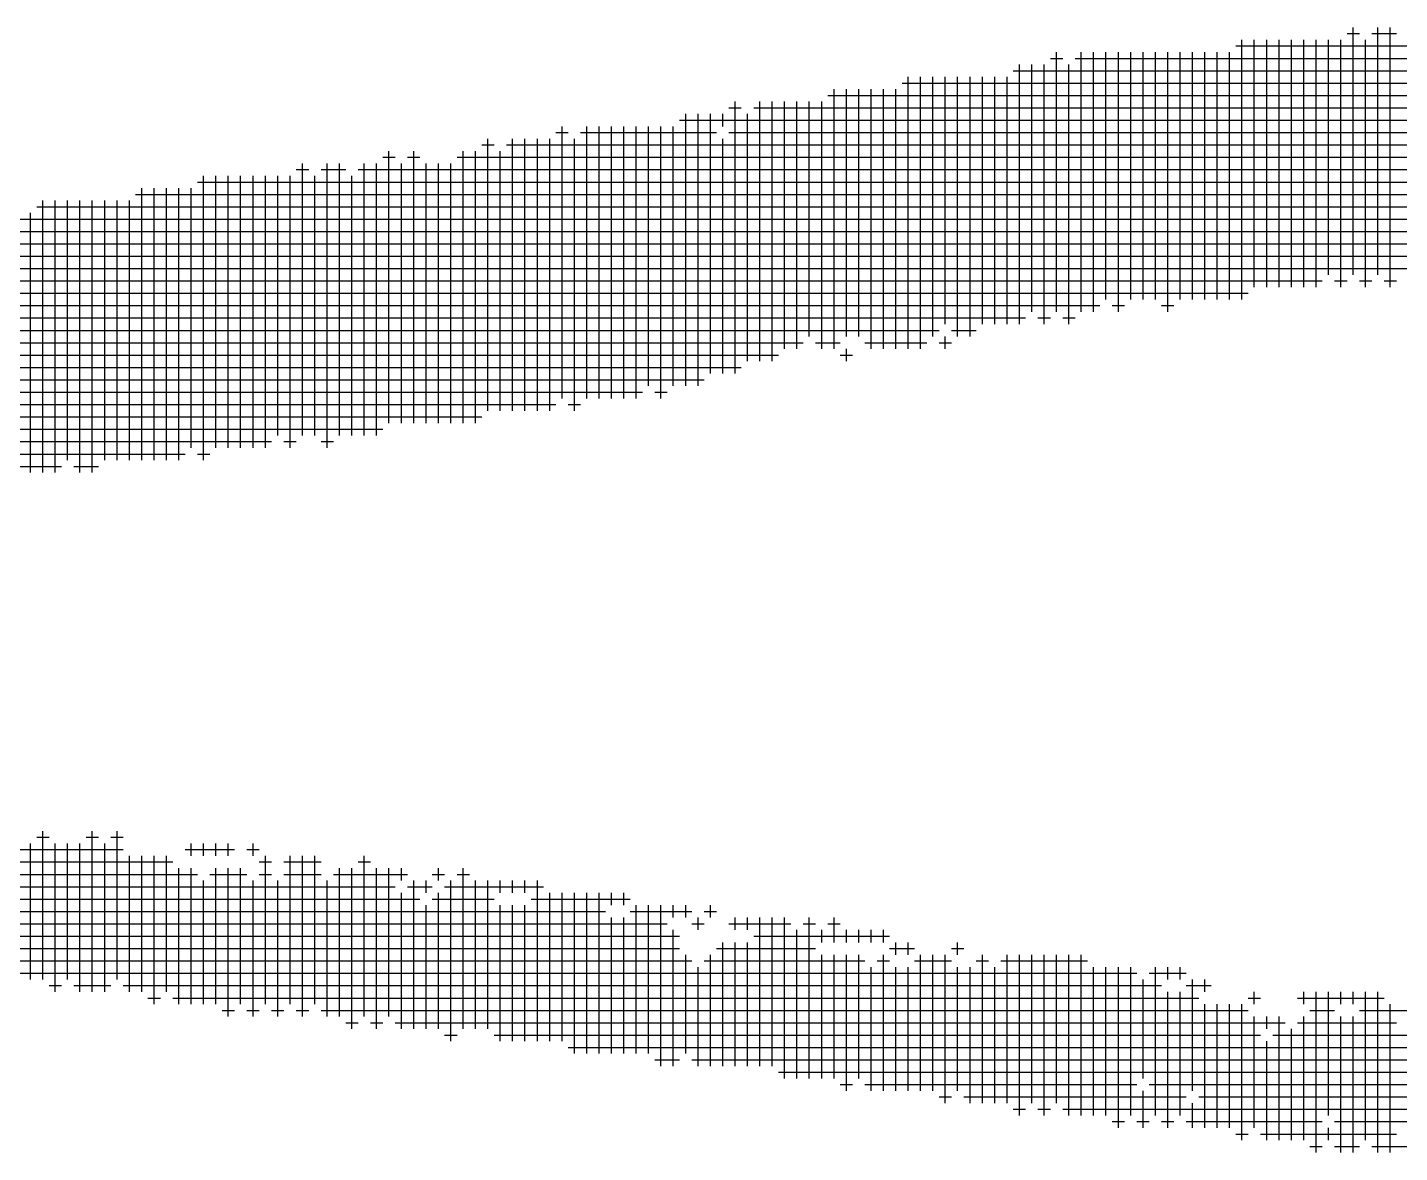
# Model space of a CAD drawing. Header units: feet. Extents: x 778950 to 1031250, y -253464 to -75264.
# Drawn here: x 937837.5 to 938152.2, y -245329.7 to -245071.7 of the extents above; entities that cross this region are included whole.
import ezdxf

# ---------------------------------------------------------------- set-up
doc = ezdxf.new("R2010")
doc.units = ezdxf.units.FT
doc.header["$LTSCALE"] = 3000
doc.header["$MEASUREMENT"] = 0
doc.layers.add('CX-MISC', color=2, linetype='CONTINUOUS')

msp = doc.modelspace()

# ---------------------------------------------------------------- linework, layer by layer
at = {"layer": 'CX-MISC'}
for p, q in [((938140.19, -245073.16, 7362.78), (938143.02, -245073.16, 7362.78)), ((938141.6, -245128.44, 7362.78), (938141.6, -245071.74, 7362.78)), ((938145.86, -245073.16, 7362.78), (938151.53, -245073.16, 7362.78)), ((938147.27, -245128.44, 7362.78), (938147.27, -245071.74, 7362.78)), ((938150.11, -245131.27, 7362.78), (938150.11, -245071.74, 7362.78)), ((938114.67, -245075.99, 7362.78), (938571.11, -245075.99, 7362.78)), ((938116.09, -245134.11, 7362.78), (938116.09, -245074.57, 7362.78)), ((938118.92, -245131.27, 7362.78), (938118.92, -245074.57, 7362.78)), ((938121.76, -245131.27, 7362.78), (938121.76, -245074.57, 7362.78)), ((938124.59, -245131.27, 7362.78), (938124.59, -245074.57, 7362.78)), ((938127.43, -245131.27, 7362.78), (938127.43, -245074.57, 7362.78)), ((938130.26, -245131.27, 7362.78), (938130.26, -245074.57, 7362.78)), ((938133.1, -245131.27, 7362.78), (938133.1, -245074.57, 7362.78)), ((938135.93, -245128.44, 7362.78), (938135.93, -245074.57, 7362.78)), ((938138.77, -245131.27, 7362.78), (938138.77, -245074.57, 7362.78)), ((938144.44, -245131.27, 7362.78), (938144.44, -245074.57, 7362.78)), ((938072.15, -245078.83, 7362.78), (938074.98, -245078.83, 7362.78)), ((938073.56, -245136.94, 7362.78), (938073.56, -245077.41, 7362.78)), ((938077.82, -245078.83, 7362.78), (938571.11, -245078.83, 7362.78)), ((938079.23, -245136.94, 7362.78), (938079.23, -245077.41, 7362.78)), ((938082.07, -245136.94, 7362.78), (938082.07, -245077.41, 7362.78)), ((938084.9, -245134.11, 7362.78), (938084.9, -245077.41, 7362.78)), ((938087.74, -245136.94, 7362.78), (938087.74, -245077.41, 7362.78)), ((938090.57, -245134.11, 7362.78), (938090.57, -245077.41, 7362.78)), ((938093.41, -245134.11, 7362.78), (938093.41, -245077.41, 7362.78)), ((938096.24, -245134.11, 7362.78), (938096.24, -245077.41, 7362.78)), ((938099.08, -245136.94, 7362.78), (938099.08, -245077.41, 7362.78)), ((938101.91, -245134.11, 7362.78), (938101.91, -245077.41, 7362.78)), ((938104.75, -245134.11, 7362.78), (938104.75, -245077.41, 7362.78)), ((938107.58, -245134.11, 7362.78), (938107.58, -245077.41, 7362.78)), ((938110.42, -245134.11, 7362.78), (938110.42, -245077.41, 7362.78)), ((938113.25, -245134.11, 7362.78), (938113.25, -245077.41, 7362.78)), ((938063.64, -245081.66, 7362.78), (938554.1, -245081.66, 7362.78)), ((938065.06, -245139.78, 7362.78), (938065.06, -245080.24, 7362.78)), ((938067.89, -245136.94, 7362.78), (938067.89, -245080.24, 7362.78)), ((938070.73, -245139.78, 7362.78), (938070.73, -245080.24, 7362.78)), ((938076.4, -245139.78, 7362.78), (938076.4, -245080.24, 7362.78)), ((938022.53, -245145.45, 7362.78), (938022.53, -245085.91, 7362.78)), ((938025.37, -245142.61, 7362.78), (938025.37, -245085.91, 7362.78)), ((938028.2, -245142.61, 7362.78), (938028.2, -245085.91, 7362.78)), ((938031.04, -245145.45, 7362.78), (938031.04, -245085.91, 7362.78)), ((938033.87, -245145.45, 7362.78), (938033.87, -245085.91, 7362.78)), ((938036.71, -245145.45, 7362.78), (938036.71, -245085.91, 7362.78)), ((938038.13, -245084.5, 7362.78), (938531.42, -245084.5, 7362.78)), ((938039.54, -245145.45, 7362.78), (938039.54, -245083.08, 7362.78)), ((938042.38, -245145.45, 7362.78), (938042.38, -245083.08, 7362.78)), ((938045.21, -245142.61, 7362.78), (938045.21, -245083.08, 7362.78)), ((938048.05, -245139.78, 7362.78), (938048.05, -245083.08, 7362.78)), ((938050.88, -245142.61, 7362.78), (938050.88, -245083.08, 7362.78)), ((938053.72, -245142.61, 7362.78), (938053.72, -245083.08, 7362.78)), ((938056.55, -245139.78, 7362.78), (938056.55, -245083.08, 7362.78)), ((938059.39, -245139.78, 7362.78), (938059.39, -245083.08, 7362.78)), ((938062.22, -245139.78, 7362.78), (938062.22, -245083.08, 7362.78)), ((937999.85, -245151.12, 7362.78), (937999.85, -245088.75, 7362.78)), ((938005.52, -245148.28, 7362.78), (938005.52, -245088.75, 7362.78)), ((938008.36, -245148.28, 7362.78), (938008.36, -245088.75, 7362.78)), ((938011.19, -245145.45, 7362.78), (938011.19, -245088.75, 7362.78)), ((938014.03, -245145.45, 7362.78), (938014.03, -245088.75, 7362.78)), ((938016.86, -245142.61, 7362.78), (938016.86, -245088.75, 7362.78)), ((938019.7, -245145.45, 7362.78), (938019.7, -245088.75, 7362.78)), ((938021.12, -245087.33, 7362.78), (938497.4, -245087.33, 7362.78)), ((937988.51, -245153.95, 7362.78), (937988.51, -245091.58, 7362.78)), ((937991.35, -245153.95, 7362.78), (937991.35, -245091.58, 7362.78)), ((937994.18, -245151.12, 7362.78), (937994.18, -245091.58, 7362.78)), ((937997.02, -245094.42, 7362.78), (937997.02, -245091.58, 7362.78)), ((937998.44, -245090.17, 7362.78), (938001.27, -245090.17, 7362.78)), ((938002.69, -245148.28, 7362.78), (938002.69, -245091.58, 7362.78)), ((938004.11, -245090.17, 7362.78), (938457.71, -245090.17, 7362.78)), ((937960.16, -245156.79, 7362.78), (937960.16, -245094.42, 7362.78)), ((937965.83, -245156.79, 7362.78), (937965.83, -245094.42, 7362.78)), ((937968.67, -245156.79, 7362.78), (937968.67, -245094.42, 7362.78)), ((937971.5, -245156.79, 7362.78), (937971.5, -245094.42, 7362.78)), ((937974.34, -245156.79, 7362.78), (937974.34, -245094.42, 7362.78)), ((937977.17, -245156.79, 7362.78), (937977.17, -245094.42, 7362.78)), ((937980.01, -245153.95, 7362.78), (937980.01, -245094.42, 7362.78)), ((937982.84, -245156.79, 7362.78), (937982.84, -245094.42, 7362.78)), ((937985.68, -245153.95, 7362.78), (937985.68, -245094.42, 7362.78)), ((937987.1, -245093, 7362.78), (938457.71, -245093, 7362.78)), ((937941.74, -245098.67, 7362.78), (937944.57, -245098.67, 7362.78)), ((937943.15, -245159.62, 7362.78), (937943.15, -245097.25, 7362.78)), ((937947.41, -245098.67, 7362.78), (938412.35, -245098.67, 7362.78)), ((937948.82, -245159.62, 7362.78), (937948.82, -245097.25, 7362.78)), ((937951.66, -245159.62, 7362.78), (937951.66, -245097.25, 7362.78)), ((937954.49, -245159.62, 7362.78), (937954.49, -245097.25, 7362.78)), ((937957.33, -245159.62, 7362.78), (937957.33, -245097.25, 7362.78)), ((937958.75, -245095.84, 7362.78), (937961.58, -245095.84, 7362.78)), ((937963, -245159.62, 7362.78), (937963, -245097.25, 7362.78)), ((937964.42, -245095.84, 7362.78), (937995.6, -245095.84, 7362.78)), ((937997.02, -245151.12, 7362.78), (937997.02, -245097.25, 7362.78)), ((937998.44, -245095.84, 7362.78), (938435.03, -245095.84, 7362.78)), ((937919.06, -245101.51, 7362.78), (937921.89, -245101.51, 7362.78)), ((937920.47, -245162.46, 7362.78), (937920.47, -245100.09, 7362.78)), ((937924.73, -245101.51, 7362.78), (937927.56, -245101.51, 7362.78)), ((937926.14, -245162.46, 7362.78), (937926.14, -245100.09, 7362.78)), ((937936.07, -245101.51, 7362.78), (938384, -245101.51, 7362.78)), ((937937.48, -245162.46, 7362.78), (937937.48, -245100.09, 7362.78)), ((937940.32, -245162.46, 7362.78), (937940.32, -245100.09, 7362.78)), ((937945.99, -245159.62, 7362.78), (937945.99, -245100.09, 7362.78)), ((937899.21, -245104.34, 7362.78), (937902.05, -245104.34, 7362.78)), ((937900.63, -245165.29, 7362.78), (937900.63, -245102.92, 7362.78)), ((937904.88, -245104.34, 7362.78), (937910.55, -245104.34, 7362.78)), ((937906.3, -245168.13, 7362.78), (937906.3, -245102.92, 7362.78)), ((937909.13, -245165.29, 7362.78), (937909.13, -245102.92, 7362.78)), ((937913.39, -245104.34, 7362.78), (938372.66, -245104.34, 7362.78)), ((937914.8, -245165.29, 7362.78), (937914.8, -245102.92, 7362.78)), ((937917.64, -245165.29, 7362.78), (937917.64, -245102.92, 7362.78)), ((937923.31, -245162.46, 7362.78), (937923.31, -245102.92, 7362.78)), ((937928.98, -245162.46, 7362.78), (937928.98, -245102.92, 7362.78)), ((937931.81, -245162.46, 7362.78), (937931.81, -245102.92, 7362.78)), ((937934.65, -245162.46, 7362.78), (937934.65, -245102.92, 7362.78)), ((937876.53, -245107.18, 7362.78), (938355.65, -245107.18, 7362.78)), ((937877.95, -245170.96, 7362.78), (937877.95, -245105.76, 7362.78)), ((937880.78, -245168.13, 7362.78), (937880.78, -245105.76, 7362.78)), ((937883.62, -245168.13, 7362.78), (937883.62, -245105.76, 7362.78)), ((937886.45, -245168.13, 7362.78), (937886.45, -245105.76, 7362.78)), ((937889.29, -245168.13, 7362.78), (937889.29, -245105.76, 7362.78)), ((937892.12, -245168.13, 7362.78), (937892.12, -245105.76, 7362.78)), ((937894.96, -245165.29, 7362.78), (937894.96, -245105.76, 7362.78)), ((937897.79, -245168.13, 7362.78), (937897.79, -245105.76, 7362.78)), ((937903.46, -245165.29, 7362.78), (937903.46, -245105.76, 7362.78)), ((937911.97, -245165.29, 7362.78), (937911.97, -245105.76, 7362.78)), ((937862.36, -245110.01, 7362.78), (938344.31, -245110.01, 7362.78)), ((937863.77, -245170.96, 7362.78), (937863.77, -245108.59, 7362.78)), ((937866.61, -245170.96, 7362.78), (937866.61, -245108.59, 7362.78)), ((937869.44, -245170.96, 7362.78), (937869.44, -245108.59, 7362.78)), ((937872.28, -245170.96, 7362.78), (937872.28, -245108.59, 7362.78)), ((937875.11, -245168.13, 7362.78), (937875.11, -245108.59, 7362.78)), ((937838.26, -245173.8, 7362.78), (937838.26, -245114.26, 7362.78)), ((937839.68, -245112.85, 7362.78), (938310.29, -245112.85, 7362.78)), ((937841.09, -245173.8, 7362.78), (937841.09, -245111.43, 7362.78)), ((937843.93, -245173.8, 7362.78), (937843.93, -245111.43, 7362.78)), ((937846.76, -245170.96, 7362.78), (937846.76, -245111.43, 7362.78)), ((937849.6, -245173.8, 7362.78), (937849.6, -245111.43, 7362.78)), ((937852.43, -245173.8, 7362.78), (937852.43, -245111.43, 7362.78)), ((937855.27, -245170.96, 7362.78), (937855.27, -245111.43, 7362.78)), ((937858.1, -245170.96, 7362.78), (937858.1, -245111.43, 7362.78)), ((937860.94, -245170.96, 7362.78), (937860.94, -245111.43, 7362.78)), ((937822.67, -245115.68, 7362.78), (938270.6, -245115.68, 7362.78)), ((937743.29, -245118.52, 7362.78), (938259.26, -245118.52, 7362.78)), ((937740.45, -245121.35, 7362.78), (938236.58, -245121.35, 7362.78)), ((937734.78, -245127.02, 7362.78), (938168.54, -245127.02, 7362.78)), ((937737.62, -245124.19, 7362.78), (938199.72, -245124.19, 7362.78)), ((937709.27, -245129.86, 7362.78), (938134.52, -245129.86, 7362.78)), ((938137.35, -245129.86, 7362.78), (938140.19, -245129.86, 7362.78)), ((938143.02, -245129.86, 7362.78), (938145.86, -245129.86, 7362.78)), ((938148.69, -245129.86, 7362.78), (938151.53, -245129.86, 7362.78)), ((937695.09, -245132.69, 7362.78), (938117.51, -245132.69, 7362.78)), ((937680.92, -245135.53, 7362.78), (938083.49, -245135.53, 7362.78)), ((938086.32, -245135.53, 7362.78), (938089.16, -245135.53, 7362.78)), ((938097.66, -245135.53, 7362.78), (938100.5, -245135.53, 7362.78)), ((937649.73, -245138.36, 7362.78), (938066.48, -245138.36, 7362.78)), ((938069.31, -245138.36, 7362.78), (938072.15, -245138.36, 7362.78)), ((938074.98, -245138.36, 7362.78), (938077.82, -245138.36, 7362.78)), ((937638.39, -245141.2, 7362.78), (938046.63, -245141.2, 7362.78)), ((938048.05, -245145.45, 7362.78), (938048.05, -245142.61, 7362.78)), ((938049.47, -245141.2, 7362.78), (938055.14, -245141.2, 7362.78)), ((937615.71, -245144.03, 7362.78), (938015.45, -245144.03, 7362.78)), ((938018.28, -245144.03, 7362.78), (938023.95, -245144.03, 7362.78)), ((938025.37, -245148.28, 7362.78), (938025.37, -245145.45, 7362.78)), ((938029.62, -245144.03, 7362.78), (938043.8, -245144.03, 7362.78)), ((938046.63, -245144.03, 7362.78), (938049.47, -245144.03, 7362.78)), ((937601.54, -245146.87, 7362.78), (938009.78, -245146.87, 7362.78)), ((938023.95, -245146.87, 7362.78), (938026.79, -245146.87, 7362.78)), ((937581.69, -245149.7, 7362.78), (938001.27, -245149.7, 7362.78)), ((937567.52, -245152.54, 7362.78), (937992.77, -245152.54, 7362.78)), ((937527.83, -245158.21, 7362.78), (937958.75, -245158.21, 7362.78)), ((937550.51, -245155.37, 7362.78), (937978.59, -245155.37, 7362.78)), ((937961.58, -245158.21, 7362.78), (937964.42, -245158.21, 7362.78)), ((937981.43, -245155.37, 7362.78), (937984.26, -245155.37, 7362.78)), ((937505.15, -245161.04, 7362.78), (937941.74, -245161.04, 7362.78)), ((937488.14, -245163.88, 7362.78), (937919.06, -245163.88, 7362.78)), ((937479.63, -245166.71, 7362.78), (937893.54, -245166.71, 7362.78)), ((937896.38, -245166.71, 7362.78), (937899.21, -245166.71, 7362.78)), ((937904.88, -245166.71, 7362.78), (937907.72, -245166.71, 7362.78)), ((937465.46, -245169.55, 7362.78), (937873.7, -245169.55, 7362.78)), ((937876.53, -245169.55, 7362.78), (937879.37, -245169.55, 7362.78)), ((937448.45, -245172.38, 7362.78), (937845.35, -245172.38, 7362.78)), ((937848.18, -245172.38, 7362.78), (937853.85, -245172.38, 7362.78)), ((937841.09, -245290.03, 7362.78), (937841.09, -245256.01, 7362.78)), ((937852.43, -245292.87, 7362.78), (937852.43, -245256.01, 7362.78)), ((937858.1, -245290.03, 7362.78), (937858.1, -245256.01, 7362.78)), ((937838.26, -245290.03, 7362.78), (937838.26, -245258.85, 7362.78)), ((937839.68, -245257.43, 7362.78), (937842.51, -245257.43, 7362.78)), ((937843.93, -245292.87, 7362.78), (937843.93, -245258.85, 7362.78)), ((937846.76, -245290.03, 7362.78), (937846.76, -245258.85, 7362.78)), ((937849.6, -245292.87, 7362.78), (937849.6, -245258.85, 7362.78)), ((937851.02, -245257.43, 7362.78), (937853.85, -245257.43, 7362.78)), ((937855.27, -245292.87, 7362.78), (937855.27, -245258.85, 7362.78)), ((937856.69, -245257.43, 7362.78), (937859.52, -245257.43, 7362.78)), ((937875.11, -245261.68, 7362.78), (937875.11, -245258.85, 7362.78)), ((937877.95, -245261.68, 7362.78), (937877.95, -245258.85, 7362.78)), ((937880.78, -245261.68, 7362.78), (937880.78, -245258.85, 7362.78)), ((937883.62, -245261.68, 7362.78), (937883.62, -245258.85, 7362.78)), ((937889.29, -245261.68, 7362.78), (937889.29, -245258.85, 7362.78)), ((937595.87, -245260.27, 7362.78), (937859.52, -245260.27, 7362.78)), ((937860.94, -245292.87, 7362.78), (937860.94, -245261.68, 7362.78)), ((937863.77, -245292.87, 7362.78), (937863.77, -245261.68, 7362.78)), ((937866.61, -245295.7, 7362.78), (937866.61, -245261.68, 7362.78)), ((937869.44, -245292.87, 7362.78), (937869.44, -245261.68, 7362.78)), ((937873.7, -245260.27, 7362.78), (937885.04, -245260.27, 7362.78)), ((937887.87, -245260.27, 7362.78), (937890.71, -245260.27, 7362.78)), ((937892.12, -245295.7, 7362.78), (937892.12, -245261.68, 7362.78)), ((937897.79, -245295.7, 7362.78), (937897.79, -245261.68, 7362.78)), ((937900.63, -245298.54, 7362.78), (937900.63, -245261.68, 7362.78)), ((937903.46, -245295.7, 7362.78), (937903.46, -245261.68, 7362.78)), ((937914.8, -245298.54, 7362.78), (937914.8, -245261.68, 7362.78)), ((937627.05, -245263.1, 7362.78), (937870.86, -245263.1, 7362.78)), ((937872.28, -245295.7, 7362.78), (937872.28, -245264.52, 7362.78)), ((937875.11, -245295.7, 7362.78), (937875.11, -245264.52, 7362.78)), ((937880.78, -245295.7, 7362.78), (937880.78, -245264.52, 7362.78)), ((937883.62, -245298.54, 7362.78), (937883.62, -245264.52, 7362.78)), ((937886.45, -245295.7, 7362.78), (937886.45, -245264.52, 7362.78)), ((937890.71, -245263.1, 7362.78), (937893.54, -245263.1, 7362.78)), ((937896.38, -245263.1, 7362.78), (937904.88, -245263.1, 7362.78)), ((937909.13, -245298.54, 7362.78), (937909.13, -245264.52, 7362.78)), ((937911.97, -245301.37, 7362.78), (937911.97, -245264.52, 7362.78)), ((937913.39, -245263.1, 7362.78), (937916.22, -245263.1, 7362.78)), ((937917.64, -245301.37, 7362.78), (937917.64, -245264.52, 7362.78)), ((937920.47, -245298.54, 7362.78), (937920.47, -245264.52, 7362.78)), ((937923.31, -245267.35, 7362.78), (937923.31, -245264.52, 7362.78)), ((937931.81, -245267.35, 7362.78), (937931.81, -245264.52, 7362.78)), ((937937.48, -245301.37, 7362.78), (937937.48, -245264.52, 7362.78)), ((937646.9, -245265.94, 7362.78), (937876.53, -245265.94, 7362.78)), ((937877.95, -245295.7, 7362.78), (937877.95, -245267.35, 7362.78)), ((937879.37, -245265.94, 7362.78), (937887.87, -245265.94, 7362.78)), ((937889.29, -245298.54, 7362.78), (937889.29, -245267.35, 7362.78)), ((937890.71, -245265.94, 7362.78), (937893.54, -245265.94, 7362.78)), ((937894.96, -245298.54, 7362.78), (937894.96, -245267.35, 7362.78)), ((937896.38, -245265.94, 7362.78), (937904.88, -245265.94, 7362.78)), ((937906.3, -245298.54, 7362.78), (937906.3, -245267.35, 7362.78)), ((937907.72, -245265.94, 7362.78), (937924.73, -245265.94, 7362.78)), ((937926.14, -245301.37, 7362.78), (937926.14, -245267.35, 7362.78)), ((937928.98, -245270.19, 7362.78), (937928.98, -245267.35, 7362.78)), ((937930.4, -245265.94, 7362.78), (937933.23, -245265.94, 7362.78)), ((937934.65, -245304.21, 7362.78), (937934.65, -245267.35, 7362.78)), ((937936.07, -245265.94, 7362.78), (937938.9, -245265.94, 7362.78)), ((937940.32, -245301.37, 7362.78), (937940.32, -245267.35, 7362.78)), ((937943.15, -245301.37, 7362.78), (937943.15, -245267.35, 7362.78)), ((937945.99, -245270.19, 7362.78), (937945.99, -245267.35, 7362.78)), ((937948.82, -245270.19, 7362.78), (937948.82, -245267.35, 7362.78)), ((937951.66, -245270.19, 7362.78), (937951.66, -245267.35, 7362.78)), ((937954.49, -245304.21, 7362.78), (937954.49, -245267.35, 7362.78)), ((937672.41, -245268.77, 7362.78), (937921.89, -245268.77, 7362.78)), ((937675.25, -245271.61, 7362.78), (937927.56, -245271.61, 7362.78)), ((937923.31, -245301.37, 7362.78), (937923.31, -245270.19, 7362.78)), ((937924.73, -245268.77, 7362.78), (937930.4, -245268.77, 7362.78)), ((937930.4, -245271.61, 7362.78), (937944.57, -245271.61, 7362.78)), ((937931.81, -245301.37, 7362.78), (937931.81, -245270.19, 7362.78)), ((937933.23, -245268.77, 7362.78), (937955.91, -245268.77, 7362.78)), ((937953.08, -245271.61, 7362.78), (937975.76, -245271.61, 7362.78)), ((937957.33, -245304.21, 7362.78), (937957.33, -245270.19, 7362.78)), ((937960.16, -245304.21, 7362.78), (937960.16, -245270.19, 7362.78)), ((937963, -245307.04, 7362.78), (937963, -245270.19, 7362.78)), ((937965.83, -245307.04, 7362.78), (937965.83, -245270.19, 7362.78)), ((937968.67, -245307.04, 7362.78), (937968.67, -245270.19, 7362.78)), ((937971.5, -245273.02, 7362.78), (937971.5, -245270.19, 7362.78)), ((937974.34, -245273.02, 7362.78), (937974.34, -245270.19, 7362.78)), ((937675.25, -245274.44, 7362.78), (937970.09, -245274.44, 7362.78)), ((937928.98, -245301.37, 7362.78), (937928.98, -245273.02, 7362.78)), ((937945.99, -245304.21, 7362.78), (937945.99, -245273.02, 7362.78)), ((937948.82, -245304.21, 7362.78), (937948.82, -245273.02, 7362.78)), ((937951.66, -245304.21, 7362.78), (937951.66, -245273.02, 7362.78)), ((937975.76, -245274.44, 7362.78), (937989.93, -245274.44, 7362.78)), ((937977.17, -245307.04, 7362.78), (937977.17, -245273.02, 7362.78)), ((937980.01, -245307.04, 7362.78), (937980.01, -245273.02, 7362.78)), ((937982.84, -245309.88, 7362.78), (937982.84, -245273.02, 7362.78)), ((937985.68, -245275.86, 7362.78), (937985.68, -245273.02, 7362.78)), ((937988.51, -245275.86, 7362.78), (937988.51, -245273.02, 7362.78)), ((937992.77, -245274.44, 7362.78), (937995.6, -245274.44, 7362.78)), ((937994.18, -245275.86, 7362.78), (937994.18, -245273.02, 7362.78)), ((937672.41, -245277.28, 7362.78), (937984.26, -245277.28, 7362.78)), ((937971.5, -245307.04, 7362.78), (937971.5, -245275.86, 7362.78)), ((937974.34, -245307.04, 7362.78), (937974.34, -245275.86, 7362.78)), ((937989.93, -245277.28, 7362.78), (937992.77, -245277.28, 7362.78)), ((937991.35, -245278.69, 7362.78), (937991.35, -245275.86, 7362.78)), ((937998.44, -245277.28, 7362.78), (938012.61, -245277.28, 7362.78)), ((937999.85, -245278.69, 7362.78), (937999.85, -245275.86, 7362.78)), ((938002.69, -245278.69, 7362.78), (938002.69, -245275.86, 7362.78)), ((938005.52, -245309.88, 7362.78), (938005.52, -245275.86, 7362.78)), ((938008.36, -245309.88, 7362.78), (938008.36, -245275.86, 7362.78)), ((938011.19, -245312.71, 7362.78), (938011.19, -245275.86, 7362.78)), ((938015.45, -245277.28, 7362.78), (938018.28, -245277.28, 7362.78)), ((938016.86, -245312.71, 7362.78), (938016.86, -245275.86, 7362.78)), ((938021.12, -245277.28, 7362.78), (938023.95, -245277.28, 7362.78)), ((938022.53, -245281.53, 7362.78), (938022.53, -245275.86, 7362.78)), ((937768.8, -245280.11, 7362.78), (937987.1, -245280.11, 7362.78)), ((937985.68, -245309.88, 7362.78), (937985.68, -245278.69, 7362.78)), ((938004.11, -245280.11, 7362.78), (938035.29, -245280.11, 7362.78)), ((938014.03, -245312.71, 7362.78), (938014.03, -245278.69, 7362.78)), ((938019.7, -245281.53, 7362.78), (938019.7, -245278.69, 7362.78)), ((938025.37, -245281.53, 7362.78), (938025.37, -245278.69, 7362.78)), ((938028.2, -245281.53, 7362.78), (938028.2, -245278.69, 7362.78)), ((938031.04, -245281.53, 7362.78), (938031.04, -245278.69, 7362.78)), ((938033.87, -245281.53, 7362.78), (938033.87, -245278.69, 7362.78)), ((937797.15, -245282.95, 7362.78), (937987.1, -245282.95, 7362.78)), ((937988.51, -245307.04, 7362.78), (937988.51, -245284.36, 7362.78)), ((937994.18, -245309.88, 7362.78), (937994.18, -245284.36, 7362.78)), ((937995.6, -245282.95, 7362.78), (938018.28, -245282.95, 7362.78)), ((937997.02, -245309.88, 7362.78), (937997.02, -245281.53, 7362.78)), ((937999.85, -245309.88, 7362.78), (937999.85, -245281.53, 7362.78)), ((938002.69, -245309.88, 7362.78), (938002.69, -245281.53, 7362.78)), ((938019.7, -245312.71, 7362.78), (938019.7, -245284.36, 7362.78)), ((938022.53, -245312.71, 7362.78), (938022.53, -245284.36, 7362.78)), ((938025.37, -245315.55, 7362.78), (938025.37, -245284.36, 7362.78)), ((938028.2, -245312.71, 7362.78), (938028.2, -245284.36, 7362.78)), ((938033.87, -245315.55, 7362.78), (938033.87, -245284.36, 7362.78)), ((938035.29, -245282.95, 7362.78), (938040.96, -245282.95, 7362.78)), ((938036.71, -245284.36, 7362.78), (938036.71, -245281.53, 7362.78)), ((938039.54, -245284.36, 7362.78), (938039.54, -245281.53, 7362.78)), ((938042.38, -245315.55, 7362.78), (938042.38, -245284.36, 7362.78)), ((938045.21, -245315.55, 7362.78), (938045.21, -245284.36, 7362.78)), ((938048.05, -245318.38, 7362.78), (938048.05, -245284.36, 7362.78)), ((938049.47, -245282.95, 7362.78), (938052.3, -245282.95, 7362.78)), ((938050.88, -245284.36, 7362.78), (938050.88, -245281.53, 7362.78)), ((938056.55, -245318.38, 7362.78), (938056.55, -245284.36, 7362.78)), ((938062.22, -245318.38, 7362.78), (938062.22, -245284.36, 7362.78)), ((938065.06, -245321.22, 7362.78), (938065.06, -245284.36, 7362.78)), ((938067.89, -245318.38, 7362.78), (938067.89, -245284.36, 7362.78)), ((938070.73, -245321.22, 7362.78), (938070.73, -245284.36, 7362.78)), ((938073.56, -245318.38, 7362.78), (938073.56, -245284.36, 7362.78)), ((938076.4, -245321.22, 7362.78), (938076.4, -245284.36, 7362.78)), ((938079.23, -245321.22, 7362.78), (938079.23, -245284.36, 7362.78)), ((937799.99, -245285.78, 7362.78), (937989.93, -245285.78, 7362.78)), ((937991.35, -245309.88, 7362.78), (937991.35, -245287.2, 7362.78)), ((937992.77, -245285.78, 7362.78), (938029.62, -245285.78, 7362.78)), ((938031.04, -245315.55, 7362.78), (938031.04, -245287.2, 7362.78)), ((938032.46, -245285.78, 7362.78), (938035.29, -245285.78, 7362.78)), ((938036.71, -245315.55, 7362.78), (938036.71, -245287.2, 7362.78)), ((938039.54, -245315.55, 7362.78), (938039.54, -245287.2, 7362.78)), ((938040.96, -245285.78, 7362.78), (938049.47, -245285.78, 7362.78)), ((938050.88, -245315.55, 7362.78), (938050.88, -245287.2, 7362.78)), ((938053.72, -245318.38, 7362.78), (938053.72, -245287.2, 7362.78)), ((938055.14, -245285.78, 7362.78), (938057.97, -245285.78, 7362.78)), ((938059.39, -245318.38, 7362.78), (938059.39, -245287.2, 7362.78)), ((938060.81, -245285.78, 7362.78), (938080.65, -245285.78, 7362.78)), ((938082.07, -245321.22, 7362.78), (938082.07, -245287.2, 7362.78)), ((938084.9, -245321.22, 7362.78), (938084.9, -245287.2, 7362.78)), ((938087.74, -245324.05, 7362.78), (938087.74, -245287.2, 7362.78)), ((938090.57, -245321.22, 7362.78), (938090.57, -245287.2, 7362.78)), ((938096.24, -245321.22, 7362.78), (938096.24, -245287.2, 7362.78)), ((938099.08, -245290.03, 7362.78), (938099.08, -245287.2, 7362.78)), ((938101.91, -245290.03, 7362.78), (938101.91, -245287.2, 7362.78)), ((937819.83, -245288.62, 7362.78), (938091.99, -245288.62, 7362.78)), ((938093.41, -245312.71, 7362.78), (938093.41, -245290.03, 7362.78)), ((938094.83, -245288.62, 7362.78), (938103.33, -245288.62, 7362.78)), ((938104.75, -245315.55, 7362.78), (938104.75, -245290.03, 7362.78)), ((938107.58, -245292.87, 7362.78), (938107.58, -245290.03, 7362.78)), ((937842.51, -245291.45, 7362.78), (937845.35, -245291.45, 7362.78)), ((937848.18, -245291.45, 7362.78), (937856.69, -245291.45, 7362.78)), ((937859.52, -245291.45, 7362.78), (938097.66, -245291.45, 7362.78)), ((938099.08, -245324.05, 7362.78), (938099.08, -245292.87, 7362.78)), ((938101.91, -245321.22, 7362.78), (938101.91, -245292.87, 7362.78)), ((938103.33, -245291.45, 7362.78), (938109, -245291.45, 7362.78)), ((938118.92, -245295.7, 7362.78), (938118.92, -245292.87, 7362.78)), ((938130.26, -245295.7, 7362.78), (938130.26, -245292.87, 7362.78)), ((938133.1, -245329.72, 7362.78), (938133.1, -245292.87, 7362.78)), ((938135.93, -245321.22, 7362.78), (938135.93, -245292.87, 7362.78)), ((938138.77, -245295.7, 7362.78), (938138.77, -245292.87, 7362.78)), ((938141.6, -245295.7, 7362.78), (938141.6, -245292.87, 7362.78)), ((938144.44, -245326.89, 7362.78), (938144.44, -245292.87, 7362.78)), ((938147.27, -245329.72, 7362.78), (938147.27, -245292.87, 7362.78)), ((937865.19, -245294.29, 7362.78), (937868.03, -245294.29, 7362.78)), ((937870.86, -245294.29, 7362.78), (938106.17, -245294.29, 7362.78)), ((938107.58, -245324.05, 7362.78), (938107.58, -245295.7, 7362.78)), ((938110.42, -245324.05, 7362.78), (938110.42, -245295.7, 7362.78)), ((938113.25, -245324.05, 7362.78), (938113.25, -245295.7, 7362.78)), ((938116.09, -245326.89, 7362.78), (938116.09, -245295.7, 7362.78)), ((938117.51, -245294.29, 7362.78), (938120.34, -245294.29, 7362.78)), ((938128.85, -245294.29, 7362.78), (938148.69, -245294.29, 7362.78)), ((938150.11, -245329.72, 7362.78), (938150.11, -245295.7, 7362.78)), ((937882.2, -245297.12, 7362.78), (937885.04, -245297.12, 7362.78)), ((937887.87, -245297.12, 7362.78), (937890.71, -245297.12, 7362.78)), ((937893.54, -245297.12, 7362.78), (937896.38, -245297.12, 7362.78)), ((937899.21, -245297.12, 7362.78), (937902.05, -245297.12, 7362.78)), ((937904.88, -245297.12, 7362.78), (938117.51, -245297.12, 7362.78)), ((937910.55, -245299.96, 7362.78), (937913.39, -245299.96, 7362.78)), ((937916.22, -245299.96, 7362.78), (937919.06, -245299.96, 7362.78)), ((937921.89, -245299.96, 7362.78), (938126.01, -245299.96, 7362.78)), ((938118.92, -245324.05, 7362.78), (938118.92, -245298.54, 7362.78)), ((938121.76, -245301.37, 7362.78), (938121.76, -245298.54, 7362.78)), ((938124.59, -245326.89, 7362.78), (938124.59, -245298.54, 7362.78)), ((938128.85, -245299.96, 7362.78), (938151.53, -245299.96, 7362.78)), ((938130.26, -245326.89, 7362.78), (938130.26, -245298.54, 7362.78)), ((938131.68, -245297.12, 7362.78), (938137.35, -245297.12, 7362.78)), ((938138.77, -245329.72, 7362.78), (938138.77, -245298.54, 7362.78)), ((938141.6, -245329.72, 7362.78), (938141.6, -245298.54, 7362.78)), ((938143.02, -245297.12, 7362.78), (938171.37, -245297.12, 7362.78)), ((937933.23, -245302.79, 7362.78), (937936.07, -245302.79, 7362.78)), ((937944.57, -245302.79, 7362.78), (938120.34, -245302.79, 7362.78)), ((938123.18, -245302.79, 7362.78), (938165.7, -245302.79, 7362.78)), ((938127.43, -245326.89, 7362.78), (938127.43, -245301.37, 7362.78)), ((937961.58, -245305.63, 7362.78), (938188.38, -245305.63, 7362.78)), ((938121.76, -245326.89, 7362.78), (938121.76, -245304.21, 7362.78)), ((937981.43, -245308.46, 7362.78), (937987.1, -245308.46, 7362.78)), ((937989.93, -245308.46, 7362.78), (938182.71, -245308.46, 7362.78)), ((938009.78, -245311.3, 7362.78), (938196.89, -245311.3, 7362.78)), ((938023.95, -245314.13, 7362.78), (938026.79, -245314.13, 7362.78)), ((938029.62, -245314.13, 7362.78), (938091.99, -245314.13, 7362.78)), ((938093.41, -245324.05, 7362.78), (938093.41, -245315.55, 7362.78)), ((938094.83, -245314.13, 7362.78), (938199.72, -245314.13, 7362.78)), ((938046.63, -245316.97, 7362.78), (938049.47, -245316.97, 7362.78)), ((938052.3, -245316.97, 7362.78), (938103.33, -245316.97, 7362.78)), ((938104.75, -245324.05, 7362.78), (938104.75, -245318.38, 7362.78)), ((938106.17, -245316.97, 7362.78), (938267.76, -245316.97, 7362.78)), ((938063.64, -245319.8, 7362.78), (938066.48, -245319.8, 7362.78)), ((938069.31, -245319.8, 7362.78), (938072.15, -245319.8, 7362.78)), ((938074.98, -245319.8, 7362.78), (938276.27, -245319.8, 7362.78)), ((938086.32, -245322.64, 7362.78), (938089.16, -245322.64, 7362.78)), ((938091.99, -245322.64, 7362.78), (938094.83, -245322.64, 7362.78)), ((938097.66, -245322.64, 7362.78), (938100.5, -245322.64, 7362.78)), ((938103.33, -245322.64, 7362.78), (938134.52, -245322.64, 7362.78)), ((938135.93, -245326.89, 7362.78), (938135.93, -245324.05, 7362.78)), ((938137.35, -245322.64, 7362.78), (938313.12, -245322.64, 7362.78)), ((938114.67, -245325.47, 7362.78), (938117.51, -245325.47, 7362.78)), ((938120.34, -245325.47, 7362.78), (938151.53, -245325.47, 7362.78)), ((938131.68, -245328.31, 7362.78), (938134.52, -245328.31, 7362.78)), ((938137.35, -245328.31, 7362.78), (938143.02, -245328.31, 7362.78)), ((938145.86, -245328.31, 7362.78), (938165.7, -245328.31, 7362.78))]:
    msp.add_line(p, q, dxfattribs=at)

doc.saveas('drawing.dxf')
